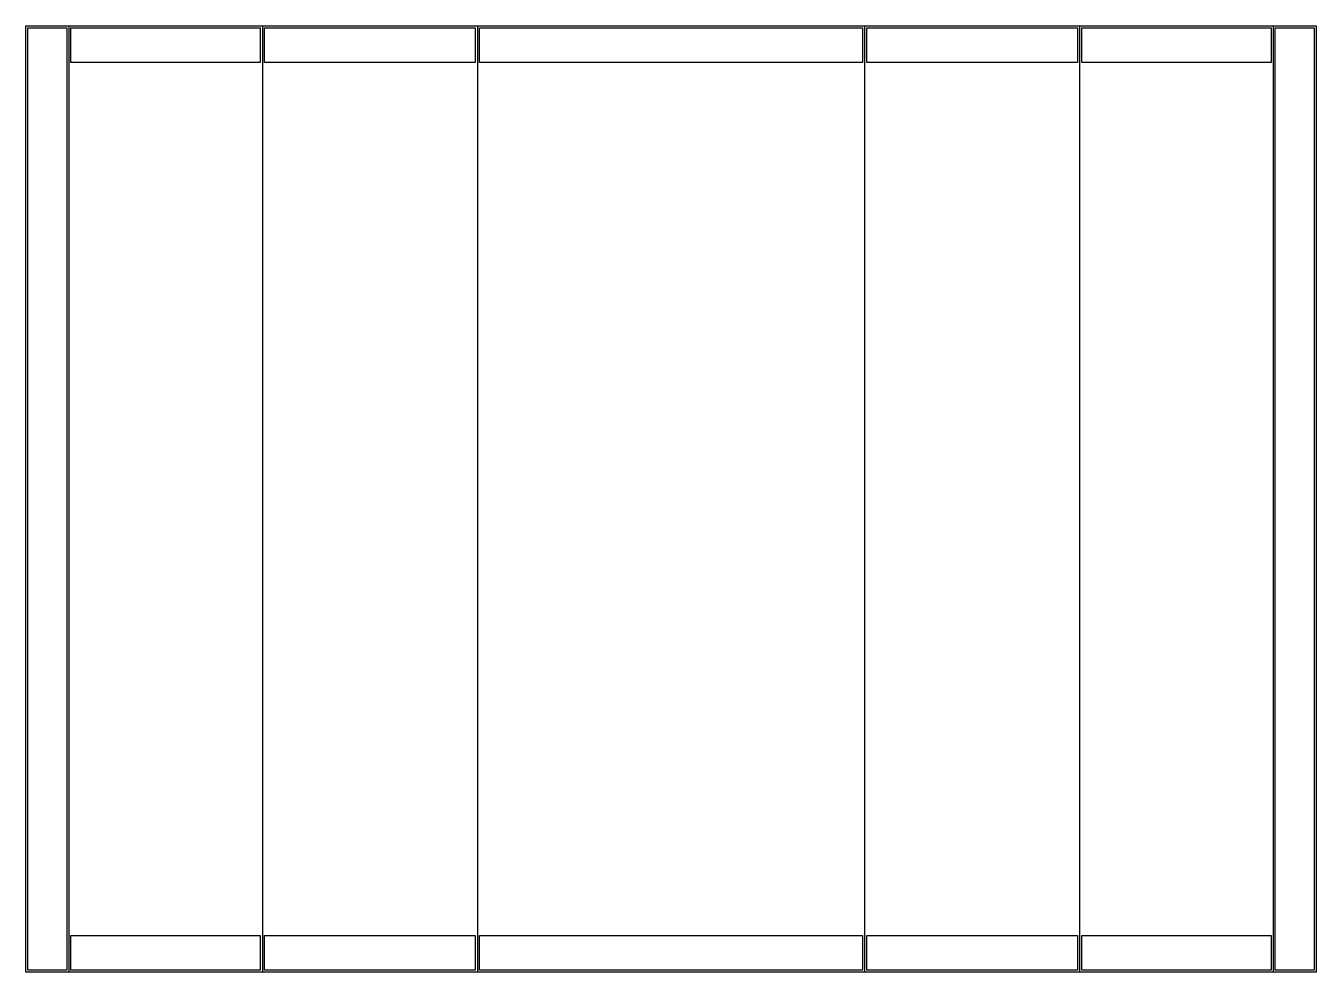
# Model space of a CAD drawing. Header units: millimetres. Extents: x 0 to 300, y 0 to 220.
import ezdxf

# ---------------------------------------------------------------- set-up
doc = ezdxf.new("R2010")
doc.units = ezdxf.units.MM
for name, color, linetype in [('CREASE', 5, 'CONTINUOUS'), ('CUT', 1, 'CONTINUOUS'), ('GLUE', 2, 'CONTINUOUS')]:
    doc.layers.add(name, color=color, linetype=linetype)

msp = doc.modelspace()

# ---------------------------------------------------------------- linework, layer by layer
at = {"layer": 'CREASE'}
for p, q in [((10, 220), (10, 0)), ((55, 220), (55, 0)), ((105, 220), (105, 0)), ((195, 220), (195, 0)), ((245, 220), (245, 0)), ((290, 220), (290, 0))]:
    msp.add_line(p, q, dxfattribs=at)
at = {"layer": 'CUT'}
for p, q in [((0, 220), (10, 220)), ((0, 0), (0, 220)), ((10, 220), (55, 220)), ((55, 220), (105, 220)), ((105, 220), (195, 220)), ((195, 220), (245, 220)), ((245, 220), (290, 220)), ((290, 220), (300, 220)), ((300, 220), (300, 0)), ((10, 0), (0, 0)), ((55, 0), (10, 0)), ((105, 0), (55, 0)), ((195, 0), (105, 0)), ((245, 0), (195, 0)), ((290, 0), (245, 0)), ((300, 0), (290, 0))]:
    msp.add_line(p, q, dxfattribs=at)
at = {"layer": 'GLUE'}
for p, q in [((0.5, 219.5), (9.5, 219.5)), ((0.5, 0.5), (0.5, 219.5)), ((9.5, 219.5), (9.5, 0.5)), ((10.5, 219.5), (54.5, 219.5)), ((10.5, 211.5), (10.5, 219.5)), ((54.5, 219.5), (54.5, 211.5)), ((55.5, 219.5), (104.5, 219.5)), ((55.5, 211.5), (55.5, 219.5)), ((104.5, 219.5), (104.5, 211.5)), ((105.5, 219.5), (194.5, 219.5)), ((105.5, 211.5), (105.5, 219.5)), ((194.5, 219.5), (194.5, 211.5)), ((195.5, 219.5), (244.5, 219.5)), ((195.5, 211.5), (195.5, 219.5)), ((244.5, 219.5), (244.5, 211.5)), ((245.5, 219.5), (289.5, 219.5)), ((245.5, 211.5), (245.5, 219.5)), ((289.5, 219.5), (289.5, 211.5)), ((290.5, 219.5), (299.5, 219.5)), ((290.5, 0.5), (290.5, 219.5)), ((299.5, 219.5), (299.5, 0.5)), ((54.5, 211.5), (10.5, 211.5)), ((104.5, 211.5), (55.5, 211.5)), ((194.5, 211.5), (105.5, 211.5)), ((244.5, 211.5), (195.5, 211.5)), ((289.5, 211.5), (245.5, 211.5)), ((10.5, 8.5), (54.5, 8.5)), ((10.5, 0.5), (10.5, 8.5)), ((54.5, 8.5), (54.5, 0.5)), ((55.5, 8.5), (104.5, 8.5)), ((55.5, 0.5), (55.5, 8.5)), ((104.5, 8.5), (104.5, 0.5)), ((105.5, 8.5), (194.5, 8.5)), ((105.5, 0.5), (105.5, 8.5)), ((194.5, 8.5), (194.5, 0.5)), ((195.5, 8.5), (244.5, 8.5)), ((195.5, 0.5), (195.5, 8.5)), ((244.5, 8.5), (244.5, 0.5)), ((245.5, 8.5), (289.5, 8.5)), ((245.5, 0.5), (245.5, 8.5)), ((289.5, 8.5), (289.5, 0.5)), ((9.5, 0.5), (0.5, 0.5)), ((54.5, 0.5), (10.5, 0.5)), ((104.5, 0.5), (55.5, 0.5)), ((194.5, 0.5), (105.5, 0.5)), ((244.5, 0.5), (195.5, 0.5)), ((289.5, 0.5), (245.5, 0.5)), ((299.5, 0.5), (290.5, 0.5))]:
    msp.add_line(p, q, dxfattribs=at)

doc.saveas('drawing.dxf')
